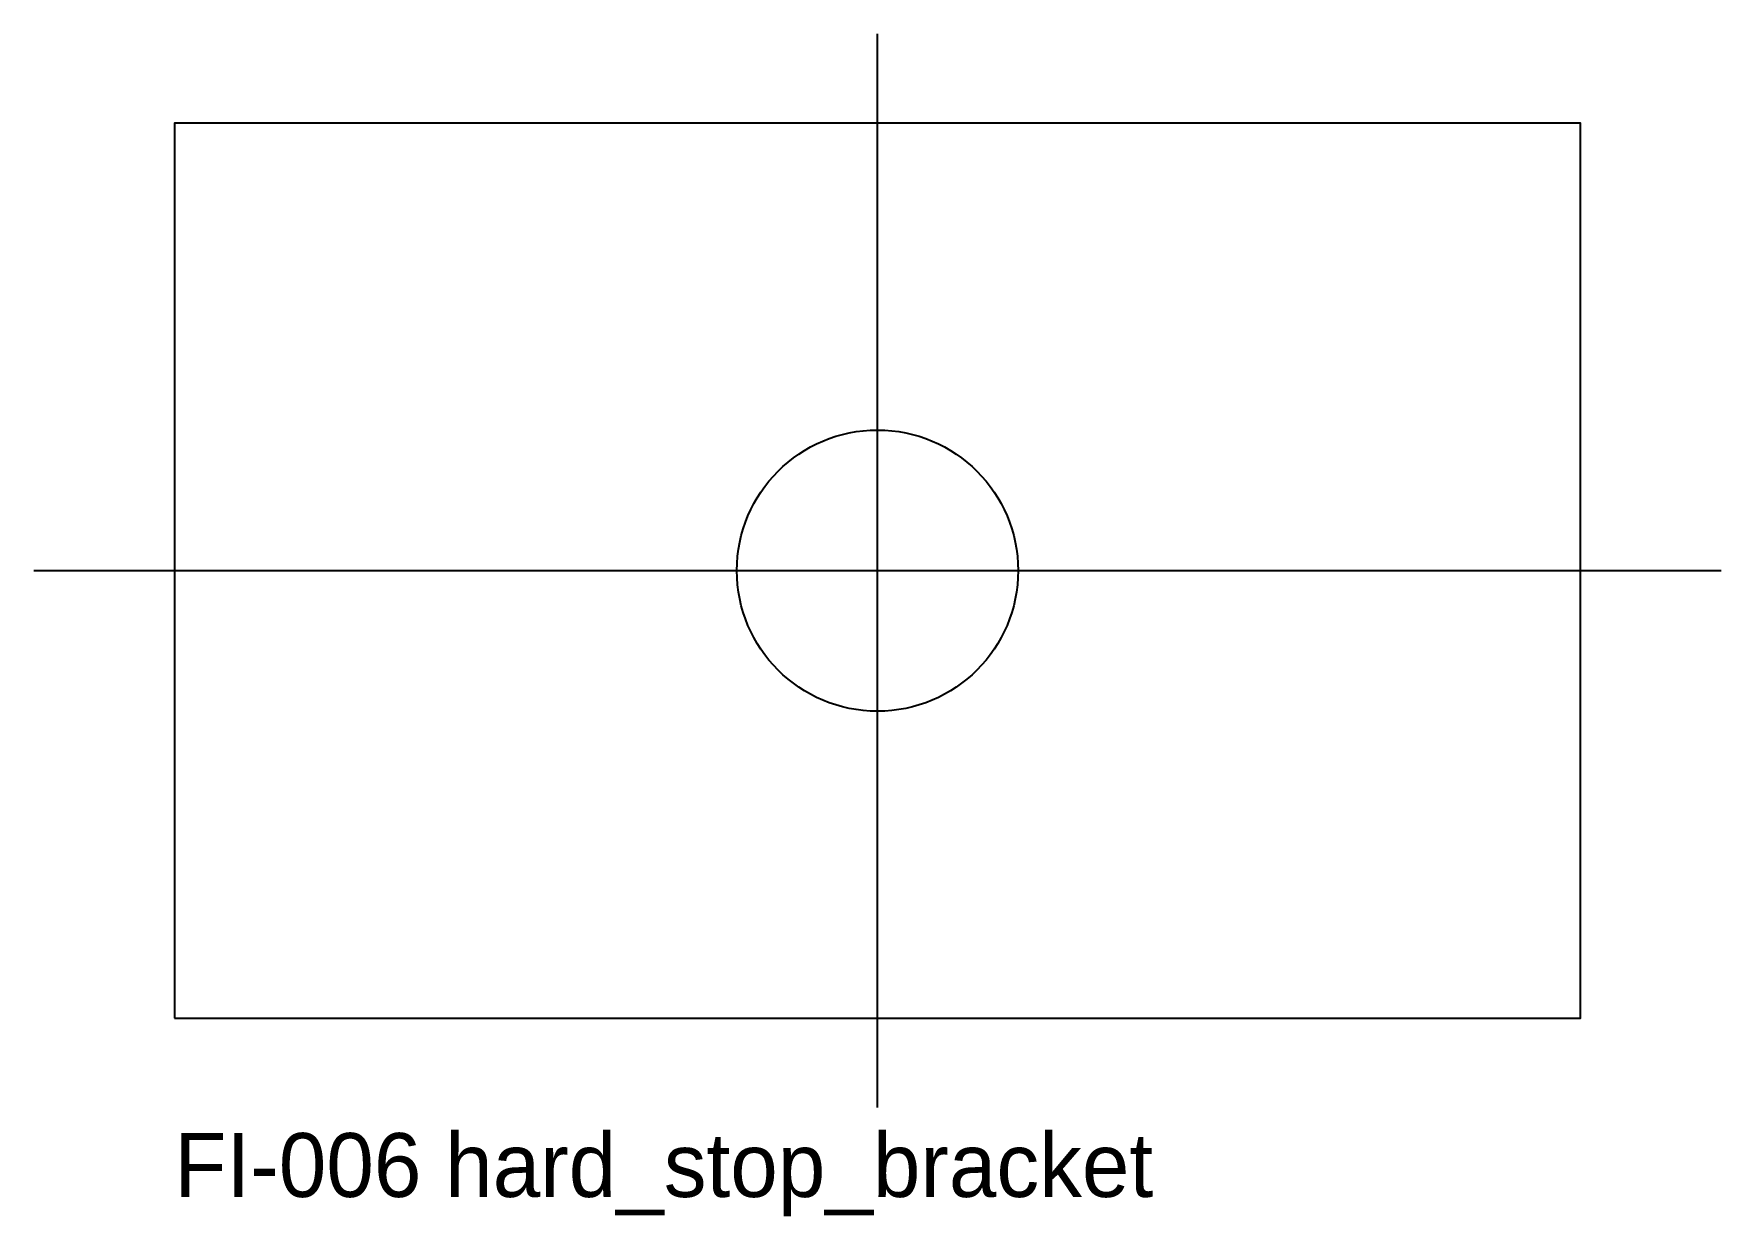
# Model space of a CAD drawing. Header units: millimetres. Extents: x -66 to 66, y -51 to 42.
import ezdxf

# ---------------------------------------------------------------- set-up
doc = ezdxf.new("R2010")
doc.units = ezdxf.units.MM
for name, color, linetype in [('CENTER', 3, 'Continuous'), ('HOLES', 1, 'Continuous'), ('OUTLINE', 7, 'Continuous'), ('TEXT', 2, 'Continuous')]:
    doc.layers.add(name, color=color, linetype=linetype)

msp = doc.modelspace()

# ---------------------------------------------------------------- linework, layer by layer
at = {"layer": 'CENTER'}
for p, q in [((0, -42), (0, 42)), ((-66, 0), (66, 0))]:
    msp.add_line(p, q, dxfattribs=at)
at = {"layer": 'HOLES'}
msp.add_circle((0, 0), 11, dxfattribs=at)
at = {"layer": 'OUTLINE'}
msp.add_lwpolyline([(-55, -35), (55, -35), (55, 35), (-55, 35)], close=True, dxfattribs=at)

# ---------------------------------------------------------------- texts
at = {"layer": 'TEXT'}
msp.add_text('FI-006 hard_stop_bracket', height=5, dxfattribs=at).set_placement((-55, -49))

doc.saveas('drawing.dxf')
